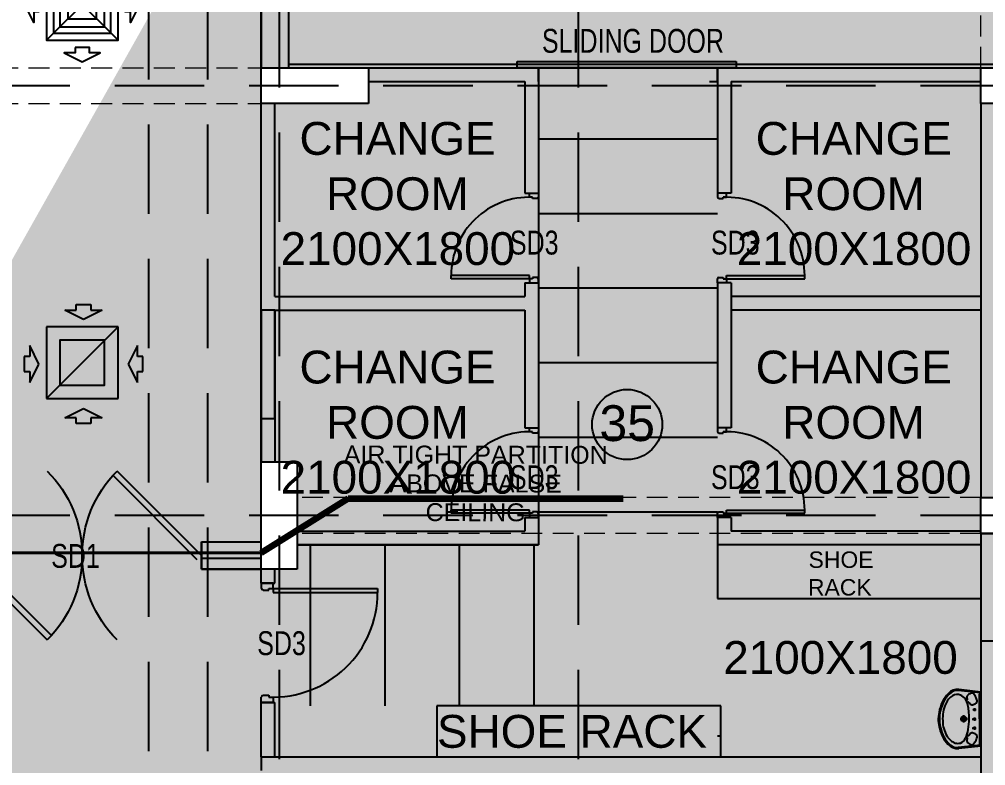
# Model space of a CAD drawing. Extents: x 11598203 to 11995143, y -3849975 to -3698974.
# Drawn here: x 11946653 to 11954749, y -3789496 to -3783245 of the extents above; entities that cross this region are included whole.
import ezdxf
from ezdxf.enums import TextEntityAlignment as Align

# ---------------------------------------------------------------- set-up
doc = ezdxf.new("R2010")
doc.units = 0
doc.header["$MEASUREMENT"] = 0
doc.linetypes.add('HIDDEN', pattern=[0.375, 0.25, -0.125])
doc.layers.get('0').update_dxf_attribs({"linetype": 'CONTINUOUS'})
for name, color, linetype in [('BEAM', 8, 'CONTINUOUS'), ('GRID LINES', 9, 'CONTINUOUS'), ('HATCH', 7, 'CONTINUOUS'), ('MEP_HVAC_AIR_TIGHT_PARTITION', 21, 'CONTINUOUS'), ('MEP_HVAC_RA_DIFFUSER', 6, 'CONTINUOUS'), ('MEP_HVAC_SA_DIFFUSER', 5, 'CONTINUOUS'), ('SECTION', 8, 'CONTINUOUS')]:
    doc.layers.add(name, color=color, linetype=linetype)
doc.layers.add('MEP_HVAC_TEXT', color=7, linetype='CONTINUOUS', lineweight=0)
doc.styles.add('ARIAL', font='arial.ttf', dxfattribs={"width": 0.75})
doc.styles.add('DT', font='romans.shx')
doc.styles.get("Standard").update_dxf_attribs({"font": 'arial.ttf'})
doc.dimstyles.get("Standard").update_dxf_attribs({"dimscale": 0.7, "dimtxt": 300, "dimasz": 150, "dimexe": 200, "dimexo": 200, "dimgap": 0.25, "dimtad": 3, "dimlfac": 0.001, "dimzin": 0, "dimdsep": 46, "dimtxsty": 'Standard', "dimblk": 'ARCHTICK', "dimcen": 0.09, "dimdle": 200, "dimclrd": 256, "dimclre": 256, "dimclrt": 6, "dimadec": 0, "dimazin": 0, "dimtfac": 1, "dimtofl": 0, "dimtmove": 0, "dimatfit": 3, "dimfxl": 1, "dimtolj": 1, "dimtzin": 0, "dimarcsym": 0})

# ---------------------------------------------------------------- blocks, each defined once
blk = doc.blocks.new('8TH FLOOR')
at = {"ltscale": 500}
for points in [[(-28020, 26305), (-28250, 26305), (-28250, 25520), (-28020, 25520)], [(-25927.5, 25520), (-27350, 25520), (-27350, 25405), (-26042.5, 25405), (-26042.5, 24470), (-25927.5, 24470)], [(-22220, 25520), (-24427.5, 25520), (-24427.5, 24470), (-24312.5, 24470), (-24312.5, 25405), (-22220, 25405)], [(-28135, 25220), (-28250, 25220), (-28250, 23490), (-28135, 23490), (-26042.5, 23490), (-26042.5, 22505), (-25927.5, 22505), (-25927.5, 23720), (-26042.5, 23720), (-26042.5, 23605), (-28135, 23605)], [(-22020, 25220), (-22220, 25220), (-22220, 21920), (-22020, 21920)], [(-24312.5, 23720), (-24427.5, 23720), (-24427.5, 22505), (-24312.5, 22505)], [(-22220, 23605), (-24312.5, 23605), (-24312.5, 23490), (-22220, 23490)], [(-28135, 23490), (-28250, 23490), (-28250, 22581.9), (-28135, 22581.9)], [(-28135, 22590), (-28250, 22590), (-28250, 22220), (-28135, 22220)], [(-25927.5, 21755), (-26042.5, 21755), (-26042.5, 21640), (-27950, 21640), (-27950, 21525), (-25927.5, 21525)], [(-24427.5, 21525), (-24312.5, 21525), (-24312.5, 21755), (-24427.5, 21755)], [(-22220, 21620), (-22220, 21640), (-24312.5, 21640), (-24312.5, 21525), (-22220, 21525)], [(-22020, 20720), (-22220, 20720), (-22220, 19455), (-22020, 19455)], [(-22220, 19750), (-28250, 19750), (-28250, 19635), (-22220, 19635)]]:
    blk.add_hatch(color=8, dxfattribs=at).paths.add_polyline_path(points)
at = {"layer": 'HATCH', "ltscale": 500}
h = blk.add_hatch(color=32, dxfattribs=at)
h.dxf.hatch_style = 1
h.paths.add_polyline_path([(-44310, 10130), (-44010, 10130), (-44010, 9230), (-44310, 9230)])
h.paths.add_polyline_path([(-6930, 6230), (-6630, 6230), (-6630, 5251.7), (-6930, 5251.7)])
h.paths.add_polyline_path([(-900, 6265), (0, 6265), (0, 5965), (-900, 5965)])
h.paths.add_polyline_path([(-31623.7, -10480), (-31023.7, -10480), (-31023.7, -10780), (-31623.7, -10780)])
h.paths.add_polyline_path([(-36805, -13010), (-36055, -13010), (-36055, -13310), (-36805, -13310)])
h.paths.add_polyline_path([(-26485, 200), (-26185, 200), (-26185, -700), (-26485, -700)])
h.paths.add_polyline_path([(-36355, -17735), (-36055, -17735), (-36055, -18485), (-36355, -18485)])
h.paths.add_polyline_path([(-4100, 200), (-3500, 200), (-3500, -100), (-4100, -100)])
h.paths.add_polyline_path([(-47740, 18320), (-46990, 18320), (-46990, 18020), (-47740, 18020)])
h.paths.add_polyline_path([(-47740, 14790), (-46840, 14790), (-46840, 14490), (-47740, 14490)])
h.paths.add_polyline_path([(-10758.3, 300), (-9930, 300), (-9930, 0), (-10758.3, 0)])
h.paths.add_polyline_path([(-36805, -7680), (-36055, -7680), (-36055, -7980), (-36805, -7980)])
h.paths.add_polyline_path([(-34515, 900), (-34215, 900), (-34215, 0), (-34515, 0)])
h.paths.add_polyline_path([(-40685, 750), (-40385, 750), (-40385, 0), (-40685, 0)])
h.paths.add_polyline_path([(-41010, -25), (-40710, -25), (-40710, -775), (-41010, -775)])
h.paths.add_polyline_path([(-47740, 29190), (-46990, 29190), (-46990, 28890), (-47740, 28890)])
h.paths.add_polyline_path([(-900, 29190), (0, 29190), (0, 28890), (-900, 28890)])
h.paths.add_polyline_path([(-47840, 10130), (-47540, 10130), (-47540, 9230), (-47840, 9230)])
h.paths.add_polyline_path([(-41010, 750), (-40710, 750), (-40710, 0), (-41010, 0)])
h.paths.add_polyline_path([(-1000, 42920), (-700, 42920), (-700, 43898.3), (-1000, 43898.3)])
h.paths.add_polyline_path([(-47740, 21920), (-46990, 21920), (-46990, 21620), (-47740, 21620)])
h.paths.add_polyline_path([(-19285, 200), (-18985, 200), (-18985, -700), (-19285, -700)])
h.paths.add_polyline_path([(-900, 49150), (0, 49150), (0, 48850), (-900, 48850)])
h.paths.add_polyline_path([(-900, 32790), (0, 32790), (0, 32490), (-900, 32490)])
h.paths.add_polyline_path([(-47740, 25520), (-46990, 25520), (-46990, 25220), (-47740, 25220)])
h.paths.add_polyline_path([(-15685, 6230), (-15385, 6230), (-15385, 5330), (-15685, 5330)])
h.paths.add_polyline_path([(-900, 25520), (0, 25520), (0, 25220), (-900, 25220)])
h.paths.add_polyline_path([(-39510, -13010), (-38760, -13010), (-38760, -13310), (-39510, -13310)])
h.paths.add_polyline_path([(-42695, 39920), (-42395, 39920), (-42395, 39320), (-42695, 39320)])
h.paths.add_polyline_path([(-47740, 39920), (-46840, 39920), (-46840, 39620), (-47740, 39620)])
h.paths.add_polyline_path([(-900, 39920), (-100, 39920), (-100, 39620), (-900, 39620)])
h.paths.add_polyline_path([(-4100, 11190), (-3401.1, 11190), (-3401.1, 10890), (-4100, 10890)])
h.paths.add_polyline_path([(-31623.7, -7730), (-31023.7, -7730), (-31023.7, -8030), (-31623.7, -8030)])
h.paths.add_polyline_path([(-44760, -18185), (-44010, -18185), (-44010, -18485), (-44760, -18485)])
h.paths.add_polyline_path([(-6930, 300), (-6101.7, 300), (-6101.7, 0), (-6930, 0)])
h.paths.add_polyline_path([(-900, 18320), (0, 18320), (0, 18020), (-900, 18020)])
h.paths.add_polyline_path([(-48040, -18185), (-47290, -18185), (-47290, -18485), (-48040, -18485)])
h.paths.add_polyline_path([(-42695, 43520), (-42395, 43520), (-42395, 42920), (-42695, 42920)])
h.paths.add_polyline_path([(-39510, -10530), (-38760, -10530), (-38760, -10830), (-39510, -10830)])
h.paths.add_polyline_path([(-42370, 43520), (-42070, 43520), (-42070, 42920), (-42370, 42920)])
h.paths.add_polyline_path([(-39510, -7680), (-38760, -7680), (-38760, -7980), (-39510, -7980)])
h.paths.add_polyline_path([(-46360, 43820), (-46060, 43820), (-46060, 42920), (-46360, 42920)])
h.paths.add_polyline_path([(-900, 300), (0, 300), (0, 0), (-900, 0)])
h.paths.add_polyline_path([(-28250, 51450), (-27950, 51450), (-27950, 50550), (-28250, 50550)])
h.paths.add_polyline_path([(-22220, 51450), (-21920, 51450), (-21920, 50550), (-22220, 50550)])
h.paths.add_polyline_path([(-44310, 750), (-44010, 750), (-44010, 0), (-44310, 0)])
h.paths.add_polyline_path([(-42370, 39920), (-42070, 39920), (-42070, 39320), (-42370, 39320)])
h.paths.add_polyline_path([(-31550, 51450), (-31250, 51450), (-31250, 50550), (-31550, 50550)])
h.paths.add_polyline_path([(-46360, 49700), (-46060, 49700), (-46060, 48950), (-46360, 48950)])
h.paths.add_polyline_path([(-42695, 36320), (-42395, 36320), (-42395, 35720), (-42695, 35720)])
h.paths.add_polyline_path([(-42370, 35720), (-42070, 35720), (-42070, 36320), (-42370, 36320)])
h.paths.add_polyline_path([(-44310, 15240), (-44010, 15240), (-44010, 14490), (-44310, 14490)])
h.paths.add_polyline_path([(-42695, 49700), (-42395, 49700), (-42395, 48950), (-42695, 48950)])
h.paths.add_polyline_path([(-44760, -25), (-44010, -25), (-44010, -325), (-44760, -325)])
h.paths.add_polyline_path([(-15685, 200), (-15385, 200), (-15385, -700), (-15685, -700)])
h.paths.add_polyline_path([(-39510, -5200), (-38760, -5200), (-38760, -5500), (-39510, -5500)])
h.paths.add_polyline_path([(-44310, 6230), (-44010, 6230), (-44010, 5480), (-44310, 5480)])
h.paths.add_polyline_path([(-36355, -25), (-36055, -25), (-36055, -775), (-36355, -775)])
h.paths.add_polyline_path([(-22885, 200), (-22585, 200), (-22585, -700), (-22885, -700)])
h.paths.add_polyline_path([(-900, 36320), (0, 36320), (0, 36020), (-900, 36020)])
h.paths.add_polyline_path([(-47740, 32790), (-46990, 32790), (-46990, 32490), (-47740, 32490)])
h.paths.add_polyline_path([(-6930, -25), (-6330, -25), (-6330, -325), (-6930, -325)])
h.paths.add_polyline_path([(-41010, -17735), (-40710, -17735), (-40710, -18485), (-41010, -18485)])
h.paths.add_polyline_path([(-36805, -5200), (-36055, -5200), (-36055, -5500), (-36805, -5500)])
h.paths.add_polyline_path([(-48015, -25), (-47265, -25), (-47265, -325), (-48015, -325)])
h.paths.add_polyline_path([(-10530, -25), (-9930, -25), (-9930, -325), (-10530, -325)])
h.paths.add_polyline_path([(-46840, 36320), (-47740, 36320), (-47740, 36020), (-46840, 36020)])
h.paths.add_polyline_path([(-34515, 6230), (-34215, 6230), (-34215, 5330), (-34515, 5330)])
h.paths.add_polyline_path([(-30085, 200), (-29785, 200), (-29785, -700), (-30085, -700)])
h.paths.add_polyline_path([(-36805, -10530), (-36055, -10530), (-36055, -10830), (-36805, -10830)])
h.paths.add_polyline_path([(-10230, 6230), (-9930, 6230), (-9930, 5330), (-10230, 5330)])
h.paths.add_polyline_path([(-900, 14790), (0, 14790), (0, 14490), (-900, 14490)])
h.paths.add_polyline_path([(-900, 9530), (78.3, 9530), (78.3, 9230), (-900, 9230)])
h.paths.add_polyline_path([(-39940, 49850), (-39640, 49850), (-39640, 48950), (-39940, 48950)])
edge = h.paths.add_edge_path()
edge.add_line((-19435, 49850), (-19435, 48950))
edge.add_line((-6930, 9230), (-5951.7, 9230))
edge.add_line((-41010, 15240), (-41010, 14490))
edge.add_line((-19135, 42920), (-19135, 43820))
edge.add_line((-40710, 5480), (-40710, 6230))
edge.add_line((-40685, 6230), (-40685, 5480))
h.paths.add_polyline_path([(-22220, 9530), (-21320, 9530), (-21320, 9230), (-22220, 9230)])
h.paths.add_polyline_path([(-37580, 10130), (-37280, 10130), (-37280, 9230), (-37580, 9230)])
h.paths.add_polyline_path([(-40685, 9980), (-40385, 9980), (-40385, 9230), (-40685, 9230)])
h.paths.add_polyline_path([(-40685, 6230), (-40385, 6230), (-40385, 5480), (-40685, 5480)])
h.paths.add_polyline_path([(-32228.3, 9530), (-31250, 9530), (-31250, 9230), (-32228.3, 9230)])
h.paths.add_polyline_path([(-30424.1, 6230), (-29445.9, 6230), (-29445.9, 5930), (-30424.1, 5930)])
h.paths.add_polyline_path([(-16860, 9530), (-15960, 9530), (-15960, 9230), (-16860, 9230)])
h.paths.add_polyline_path([(-28250, 9530), (-27271.7, 9530), (-27271.7, 9230), (-28250, 9230)])
h.paths.add_polyline_path([(-10830, 9530), (-9930, 9530), (-9930, 9230), (-10830, 9230)])
h.paths.add_polyline_path([(-41010, 9980), (-40710, 9980), (-40710, 9230), (-41010, 9230)])
h.paths.add_polyline_path([(-41010, 6230), (-40710, 6230), (-40710, 5480), (-41010, 5480)])
h.paths.add_polyline_path([(-16860, 36320), (-15960, 36320), (-15960, 36020), (-16860, 36020)], flags=16)
h.paths.add_polyline_path([(-22220, 43520), (-21920, 43520), (-21920, 42920), (-22220, 42920)], flags=16)
h.paths.add_polyline_path([(-22220, 29190), (-21320, 29190), (-21320, 28890), (-22220, 28890)], flags=16)
h.paths.add_polyline_path([(-25450, 45380), (-24850, 45380), (-24850, 45080), (-25450, 45080)], flags=16)
h.paths.add_polyline_path([(-25450, 43220), (-24850, 43220), (-24850, 42920), (-25450, 42920)], flags=16)
h.paths.add_polyline_path([(-16860, 14790), (-15960, 14790), (-15960, 14490), (-16860, 14490)], flags=16)
h.paths.add_polyline_path([(-41010, 15240), (-40710, 15240), (-40710, 14490), (-41010, 14490)], flags=16)
h.paths.add_polyline_path([(-31250, 25220), (-32150, 25220), (-32150, 25520), (-31250, 25520)], flags=16)
h.paths.add_polyline_path([(-38180, 18320), (-37280, 18320), (-37280, 18020), (-38180, 18020)], flags=16)
h.paths.add_polyline_path([(-31550, 15090), (-31250, 15090), (-31250, 14190), (-31550, 14190)], flags=16)
h.paths.add_polyline_path([(-38180, 14790), (-37280, 14790), (-37280, 14490), (-38180, 14490)], flags=16)
h.paths.add_polyline_path([(-22220, 18320), (-21320, 18320), (-21320, 18020), (-22220, 18020)], flags=16)
h.paths.add_polyline_path([(-40685, 15240), (-40385, 15240), (-40385, 14490), (-40685, 14490)], flags=16)
h.paths.add_polyline_path([(-38180, 21920), (-37280, 21920), (-37280, 21620), (-38180, 21620)], flags=16)
h.paths.add_polyline_path([(-16860, 32790), (-15960, 32790), (-15960, 32490), (-16860, 32490)], flags=16)
h.paths.add_polyline_path([(-16860, 21920), (-15960, 21920), (-15960, 21620), (-16860, 21620)], flags=16)
h.paths.add_polyline_path([(-16860, 25520), (-15960, 25520), (-15960, 25220), (-16860, 25220)], flags=16)
h.paths.add_polyline_path([(-13360, 11190), (-12760, 11190), (-12760, 10890), (-13360, 10890)], flags=16)
h.paths.add_polyline_path([(-6930, 29190), (-6030, 29190), (-6030, 28890), (-6930, 28890)], flags=16)
h.paths.add_polyline_path([(-10830, 29190), (-9930, 29190), (-9930, 28890), (-10830, 28890)], flags=16)
h.paths.add_polyline_path([(-28250, 22220), (-27950, 22220), (-27950, 21320), (-28250, 21320)], flags=16)
h.paths.add_polyline_path([(-22220, 21920), (-21320, 21920), (-21320, 21620), (-22220, 21620)], flags=16)
h.paths.add_polyline_path([(-6930, 9530), (-5951.7, 9530), (-5951.7, 9230), (-6930, 9230)], flags=16)
h.paths.add_polyline_path([(-31550, 22220), (-31250, 22220), (-31250, 21320), (-31550, 21320)], flags=16)
h.paths.add_polyline_path([(-10230, 22220), (-9930, 22220), (-9930, 21320), (-10230, 21320)], flags=16)
h.paths.add_polyline_path([(-28250, 29190), (-27350, 29190), (-27350, 28890), (-28250, 28890)], flags=16)
h.paths.add_polyline_path([(-15132.5, 43220), (-14232.5, 43220), (-14232.5, 42920), (-15132.5, 42920)], flags=16)
h.paths.add_polyline_path([(-10830, 43220), (-9930, 43220), (-9930, 42920), (-10830, 42920)], flags=16)
h.paths.add_polyline_path([(-6930, 43220), (-6030, 43220), (-6030, 42920), (-6930, 42920)], flags=16)
h.paths.add_polyline_path([(-22220, 25520), (-21320, 25520), (-21320, 25220), (-22220, 25220)], flags=16)
h.paths.add_polyline_path([(-28250, 25520), (-27350, 25520), (-27350, 25220), (-28250, 25220)], flags=16)
h.paths.add_polyline_path([(-34680, 11190), (-34080, 11190), (-34080, 10890), (-34680, 10890)], flags=16)
h.paths.add_polyline_path([(-22220, 36320), (-21320, 36320), (-21320, 36020), (-22220, 36020)], flags=16)
h.paths.add_polyline_path([(-38180, 25520), (-37280, 25520), (-37280, 25220), (-38180, 25220)], flags=16)
h.paths.add_polyline_path([(-6930, 25520), (-6030, 25520), (-6030, 25220), (-6930, 25220)], flags=16)
h.paths.add_polyline_path([(-10830, 25520), (-9930, 25520), (-9930, 25220), (-10830, 25220)], flags=16)
h.paths.add_polyline_path([(-6930, 22220), (-6630, 22220), (-6630, 21320), (-6930, 21320)], flags=16)
h.paths.add_polyline_path([(-28250, 18620), (-27950, 18620), (-27950, 17720), (-28250, 17720)], flags=16)
h.paths.add_polyline_path([(-6930, 15090), (-6630, 15090), (-6630, 14190), (-6930, 14190)], flags=16)
h.paths.add_polyline_path([(-22220, 32790), (-21320, 32790), (-21320, 32490), (-22220, 32490)], flags=16)
h.paths.add_polyline_path([(-10230, 33090), (-9930, 33090), (-9930, 32190), (-10230, 32190)], flags=16)
h.paths.add_polyline_path([(-6930, 33090), (-6630, 33090), (-6630, 32190), (-6930, 32190)], flags=16)
h.paths.add_polyline_path([(-32150, 29190), (-31250, 29190), (-31250, 28890), (-32150, 28890)], flags=16)
h.paths.add_polyline_path([(-16860, 29190), (-15960, 29190), (-15960, 28888.5), (-16860, 28888.5)], flags=16)
h.paths.add_polyline_path([(-38180, 29190), (-37280, 29190), (-37280, 28890), (-38180, 28890)], flags=16)
h.paths.add_polyline_path([(-23224.1, 6230), (-22245.9, 6230), (-22245.9, 5930), (-23224.1, 5930)], flags=16)
h.paths.add_polyline_path([(-31550, 18620), (-31250, 18620), (-31250, 17720), (-31550, 17720)], flags=16)
h.paths.add_polyline_path([(-35695, 48950), (-35395, 48950), (-35395, 49750), (-35695, 49750)], flags=16)
h.paths.add_polyline_path([(-6930, 36620), (-6630, 36620), (-6630, 35720), (-6930, 35720)], flags=16)
h.paths.add_polyline_path([(-31550, 45980), (-31250, 45980), (-31250, 45080), (-31550, 45080)], flags=16)
h.paths.add_polyline_path([(-16860, 39920), (-15960, 39920), (-15960, 39620), (-16860, 39620)], flags=16)
h.paths.add_polyline_path([(-22220, 45980), (-21920, 45980), (-21920, 45080), (-22220, 45080)], flags=16)
h.paths.add_polyline_path([(-35695, 43820), (-35395, 43820), (-35395, 42920), (-35695, 42920)], flags=16)
h.paths.add_polyline_path([(-19435, 43820), (-19135, 43820), (-19135, 42920), (-19435, 42920)], flags=16)
h.paths.add_polyline_path([(-38180, 39920), (-37280, 39920), (-37280, 39620), (-38180, 39620)], flags=16)
h.paths.add_polyline_path([(-28250, 39920), (-27271.7, 39920), (-27271.7, 39620), (-28250, 39620)], flags=16)
h.paths.add_polyline_path([(-39940, 43820), (-39640, 43820), (-39640, 42920), (-39940, 42920)], flags=16)
h.paths.add_polyline_path([(-10230, 49850), (-9930, 49850), (-9930, 48950), (-10230, 48950)], flags=16)
h.paths.add_polyline_path([(-31550, 43820), (-31250, 43820), (-31250, 42920), (-31550, 42920)], flags=16)
h.paths.add_polyline_path([(-14832.5, 49850), (-14532.5, 49850), (-14532.5, 48950), (-14832.5, 48950)], flags=16)
h.paths.add_polyline_path([(-6930, 39920), (-6030, 39920), (-6030, 39620), (-6930, 39620)], flags=16)
h.paths.add_polyline_path([(-31550, 33090), (-31250, 33090), (-31250, 32190), (-31550, 32190)], flags=16)
h.paths.add_polyline_path([(-38180, 36320), (-37280, 36320), (-37280, 36020), (-38180, 36020)], flags=16)
h.paths.add_polyline_path([(-19435, 49850), (-19135, 49850), (-19135, 48950), (-19435, 48950)], flags=16)
h.paths.add_polyline_path([(-10830, 39920), (-9930, 39920), (-9930, 39620), (-10830, 39620)], flags=16)
h.paths.add_polyline_path([(-6930, 49850), (-6630, 49850), (-6630, 48950), (-6930, 48950)], flags=16)
h.paths.add_polyline_path([(-19624.1, 6230), (-18645.9, 6230), (-18645.9, 5930), (-19624.1, 5930)], flags=16)
h.paths.add_polyline_path([(-22220, 39920), (-21320, 39920), (-21320, 39620), (-22220, 39620)], flags=16)
h.paths.add_polyline_path([(-22220, 14790), (-21320, 14790), (-21320, 14490), (-22220, 14490)], flags=16)
h.paths.add_polyline_path([(-28250, 36620), (-27950, 36620), (-27950, 35720), (-28250, 35720)], flags=16)
h.paths.add_polyline_path([(-16860, 18320), (-15960, 18320), (-15960, 18020), (-16860, 18020)], flags=16)
h.paths.add_polyline_path([(-31550, 35720), (-31250, 35720), (-31250, 36617.6), (-31550, 36617.6)], flags=16)
h.paths.add_polyline_path([(-10230, 18620), (-9930, 18620), (-9930, 17720), (-10230, 17720)], flags=16)
h.paths.add_polyline_path([(-28250, 15090), (-27950, 15090), (-27950, 14190), (-28250, 14190)], flags=16)
h.paths.add_polyline_path([(-6930, 18620), (-6630, 18620), (-6630, 17720), (-6930, 17720)], flags=16)
h.paths.add_polyline_path([(-32228.3, 39920), (-31250, 39920), (-31250, 39620), (-32228.3, 39620)], flags=16)
h.paths.add_polyline_path([(-10230, 15090), (-9930, 15090), (-9930, 14190), (-10230, 14190)], flags=16)
h.paths.add_polyline_path([(-28250, 33090), (-27950, 33090), (-27950, 32190), (-28250, 32190)], flags=16)
h.paths.add_polyline_path([(-38180, 32790), (-37280, 32790), (-37280, 32490), (-38180, 32490)], flags=16)
h.paths.add_polyline_path([(-10230, 36620), (-9930, 36620), (-9930, 35720), (-10230, 35720)], flags=16)
at = {"color": 8, "lineweight": 25}
for p, q in [((-28250, 26305), (-28250, 25520)), ((-28020, 26305), (-28020, 25520)), ((-10160, 25548), (-28020, 25548)), ((-27350, 25520), (-25927.5, 25520)), ((-26106.4, 25520), (-26106.4, 25573)), ((-26106.4, 25573), (-24271.7, 25573)), ((-24271.7, 25520), (-26106.4, 25520)), ((-25927.5, 25520), (-25927.5, 24470)), ((-25927.5, 25405), (-25927.5, 25520)), ((-24427.5, 25520), (-22220, 25520)), ((-24427.5, 25520), (-24427.5, 24470)), ((-24427.5, 25405), (-24427.5, 25520)), ((-24271.7, 25573), (-24271.7, 25520)), ((-27350, 25405), (-26042.5, 25405)), ((-26042.5, 25405), (-26042.5, 24470)), ((-24494.5, 25405), (-24427.5, 25405)), ((-24312.5, 25405), (-22220, 25405)), ((-24312.5, 25405), (-24312.5, 24470)), ((-28250, 23490), (-28250, 25220)), ((-28135, 23605), (-28135, 25220)), ((-22220, 25220), (-22220, 21920)), ((-24427.5, 24923), (-25927.5, 24923)), ((-26042.5, 24470), (-25927.5, 24470)), ((-26002.5, 24436.2), (-26002.5, 24470)), ((-26002.5, 24470), (-25927.5, 24470)), ((-25927.5, 24470), (-25927.5, 24436.2)), ((-24312.5, 24470), (-24427.5, 24470)), ((-24352.5, 24470), (-24427.5, 24470)), ((-24427.5, 24470), (-24427.5, 24436.2)), ((-24352.5, 24436.2), (-24352.5, 24470)), ((-25976.2, 24436.2), (-26002.5, 24436.2)), ((-25976.2, 24425), (-25976.2, 24436.2)), ((-25938.7, 24425), (-25976.2, 24425)), ((-25938.7, 24425), (-25938.7, 24426.9)), ((-25927.5, 24436.2), (-25929.4, 24436.2)), ((-24427.5, 24436.2), (-24425.6, 24436.2)), ((-24416.2, 24425), (-24416.2, 24426.9)), ((-24416.2, 24425), (-24378.7, 24425)), ((-24378.7, 24425), (-24378.7, 24436.2)), ((-24378.7, 24436.2), (-24352.5, 24436.2)), ((-24427.5, 24298), (-25927.5, 24298)), ((-26658.7, 23753.7), (-26658.7, 23780)), ((-26002.5, 23780), (-26658.7, 23780)), ((-26002.5, 23753.7), (-26658.7, 23753.7)), ((-26002.5, 23753.7), (-26002.5, 23780)), ((-25976.2, 23753.7), (-26002.5, 23753.7)), ((-26002.5, 23753.7), (-26002.5, 23720)), ((-25976.2, 23765), (-25976.2, 23753.7)), ((-25938.7, 23765), (-25976.2, 23765)), ((-25938.7, 23765), (-25938.7, 23763.1)), ((-25927.5, 23753.7), (-25929.4, 23753.7)), ((-25927.5, 23720), (-25927.5, 23753.7)), ((-24427.5, 23753.7), (-24425.6, 23753.7)), ((-24427.5, 23720), (-24427.5, 23753.7)), ((-24416.2, 23765), (-24416.2, 23763.1)), ((-24416.2, 23765), (-24378.7, 23765)), ((-24378.7, 23765), (-24378.7, 23753.7)), ((-24378.7, 23753.7), (-24352.5, 23753.7)), ((-24352.5, 23753.7), (-24352.5, 23780)), ((-24352.5, 23780), (-23696.2, 23780)), ((-24352.5, 23753.7), (-23696.2, 23753.7)), ((-24352.5, 23753.7), (-24352.5, 23720)), ((-23696.2, 23753.7), (-23696.2, 23780)), ((-26042.5, 23720), (-25927.5, 23720)), ((-26042.5, 23720), (-26042.5, 23605)), ((-26002.5, 23720), (-25927.5, 23720)), ((-25927.5, 23720), (-25927.5, 22505)), ((-24427.5, 23673), (-25927.5, 23673)), ((-24427.5, 23720), (-24427.5, 22505)), ((-24312.5, 23720), (-24427.5, 23720)), ((-24352.5, 23720), (-24427.5, 23720)), ((-24312.5, 23720), (-24312.5, 22505)), ((-28135, 23605), (-26042.5, 23605)), ((-22220, 23605), (-24312.5, 23605)), ((-28135, 23490), (-28250, 23490)), ((-28250, 23490), (-28250, 22581.9)), ((-28135, 23490), (-26042.5, 23490)), ((-28135, 23490), (-28135, 22220)), ((-28135, 22581.9), (-28135, 23490)), ((-26042.5, 23490), (-26042.5, 22505)), ((-22220, 23490), (-24312.5, 23490)), ((-28250, 23048), (-28250, 22220)), ((-24427.5, 23048), (-25927.5, 23048)), ((-28250, 22581.9), (-28135, 22581.9)), ((-26042.5, 22505), (-25927.5, 22505)), ((-26002.5, 22471.2), (-26002.5, 22505)), ((-26002.5, 22505), (-25927.5, 22505)), ((-25976.2, 22471.2), (-26002.5, 22471.2)), ((-25976.2, 22460), (-25976.2, 22471.2)), ((-25938.7, 22460), (-25976.2, 22460)), ((-25938.7, 22460), (-25938.7, 22461.9)), ((-25927.5, 22471.2), (-25929.4, 22471.2)), ((-25927.5, 22505), (-25927.5, 22471.2)), ((-24312.5, 22505), (-24427.5, 22505)), ((-24352.5, 22505), (-24427.5, 22505)), ((-24427.5, 22505), (-24427.5, 22471.2)), ((-24427.5, 22471.2), (-24425.6, 22471.2)), ((-24416.2, 22460), (-24416.2, 22461.9)), ((-24416.2, 22460), (-24378.7, 22460)), ((-24378.7, 22460), (-24378.7, 22471.2)), ((-24378.7, 22471.2), (-24352.5, 22471.2)), ((-24352.5, 22471.2), (-24352.5, 22505)), ((-24427.5, 22423), (-25927.5, 22423)), ((-28785.4, 21399.6), (-29491.6, 22105.9)), ((-28750, 21435), (-29457.1, 22142.1)), ((-26658.7, 21788.7), (-26658.7, 21815)), ((-26002.5, 21815), (-26658.7, 21815)), ((-26002.5, 21788.7), (-26658.7, 21788.7)), ((-26002.5, 21788.7), (-26002.5, 21815)), ((-25976.2, 21788.7), (-26002.5, 21788.7)), ((-26002.5, 21788.7), (-26002.5, 21755)), ((-25976.2, 21800), (-25976.2, 21788.7)), ((-25938.7, 21800), (-25976.2, 21800)), ((-25938.7, 21800), (-25938.7, 21798.1)), ((-25927.5, 21788.7), (-25929.4, 21788.7)), ((-24427.5, 21798), (-25927.5, 21798)), ((-25927.5, 21755), (-25927.5, 21788.7)), ((-24427.5, 21788.7), (-24425.6, 21788.7)), ((-24427.5, 21755), (-24427.5, 21788.7)), ((-24416.2, 21800), (-24416.2, 21798.1)), ((-24416.2, 21800), (-24378.7, 21800)), ((-24378.7, 21800), (-24378.7, 21788.7)), ((-24378.7, 21788.7), (-24352.5, 21788.7)), ((-24352.5, 21788.7), (-24352.5, 21815)), ((-24352.5, 21815), (-23696.2, 21815)), ((-24352.5, 21788.7), (-23696.2, 21788.7)), ((-24352.5, 21788.7), (-24352.5, 21755)), ((-23696.2, 21788.7), (-23696.2, 21815)), ((-26042.5, 21755), (-26042.5, 21640)), ((-26042.5, 21755), (-25927.5, 21755)), ((-26002.5, 21755), (-25927.5, 21755)), ((-25927.5, 21755), (-25927.5, 21525)), ((-24427.5, 21755), (-24427.5, 21525)), ((-24312.5, 21755), (-24427.5, 21755)), ((-24352.5, 21755), (-24427.5, 21755)), ((-24312.5, 21755), (-24312.5, 21640)), ((-27950, 21640), (-26042.5, 21640)), ((-22220, 21640), (-24312.5, 21640)), ((-22220, 21620), (-22020, 21620)), ((-22220, 21620), (-22220, 20720)), ((-28750, 21550), (-28250, 21550)), ((-28750, 21550), (-28750, 21320)), ((-30714.6, 21470.4), (-30008.4, 20764.1)), ((-28750, 21458), (-28250, 21458)), ((-27950, 21525), (-25927.5, 21525)), ((-27837.8, 20177.2), (-27837.8, 21525)), ((-27212.8, 20177.2), (-27212.8, 21525)), ((-26587.8, 20177.2), (-26587.8, 21525)), ((-25962.8, 20177.2), (-25962.8, 21525)), ((-22220, 21525), (-24427.5, 21525)), ((-30750, 21435), (-30042.9, 20727.9)), ((-28750, 21412), (-28250, 21412)), ((-28750, 21320), (-28250, 21320)), ((-28250, 21205), (-28250, 21320)), ((-28135, 21205), (-28135, 21320)), ((-28250, 21205), (-28135, 21205)), ((-28150, 21205), (-28250, 21205)), ((-28250, 21205), (-28250, 21160)), ((-28250, 21160), (-28247.5, 21160)), ((-28235, 21145), (-28235, 21147.5)), ((-28235, 21145), (-28185, 21145)), ((-28185, 21145), (-28185, 21160)), ((-28185, 21160), (-28150, 21160)), ((-28150, 21160), (-28150, 21205)), ((-28150, 21160), (-28150, 21125)), ((-28150, 21160), (-27275, 21160)), ((-27275, 21160), (-27275, 21125)), ((-28150, 21125), (-27275, 21125)), ((-22220, 20720), (-22220, 19455)), ((-22220, 20720), (-22020, 20720)), ((-28250, 20250), (-28247.5, 20250)), ((-28250, 20205), (-28250, 20250)), ((-28235, 20265), (-28235, 20262.5)), ((-28235, 20265), (-28185, 20265)), ((-28185, 20265), (-28185, 20250)), ((-28185, 20250), (-28150, 20250)), ((-28150, 20250), (-28150, 20205)), ((-22220, 20284.2), (-22411.4, 20305.7)), ((-22220, 20292.2), (-22404.7, 20312.9)), ((-22229.6, 19854.9), (-22230.7, 20272.8)), ((-22220, 19839.8), (-22220, 20292.2)), ((-28250, 20205), (-28135, 20205)), ((-28250, 19750), (-28250, 20205)), ((-28150, 20205), (-28250, 20205)), ((-28135, 19750), (-28135, 20205)), ((-22363.3, 20036.6), (-22363.3, 20097)), ((-22286.7, 20144.6), (-22259.4, 20144.6)), ((-22274.4, 20156.7), (-22274.4, 20130.5)), ((-22393.4, 20066.9), (-22332, 20066.9)), ((-22291.9, 20065.4), (-22259.4, 20065.4)), ((-22274.4, 20077.5), (-22274.4, 20051.3)), ((-22274.4, 20002.7), (-22274.4, 19976.5)), ((-24400.4, 19923), (-24427.5, 19923)), ((-22291.9, 19990.6), (-22259.4, 19990.6)), ((-22220, 19847.7), (-22411.4, 19826.3)), ((-22220, 19839.8), (-22404.7, 19819.1)), ((-28250, 19750), (-28250, 19635)), ((-28250, 19750), (-22220, 19750))]:
    blk.add_line(p, q, dxfattribs=at)
at = {"color": 8, "lineweight": 25, "ltscale": 500}
for p, q in [((-28250, 21550), (-28250, 26305)), ((-28020, 26305), (-28020, 25520)), ((-28250, 25220), (-28250, 25520)), ((-28250, 25520), (-27350, 25520)), ((-28020, 25520), (-25927.5, 25520)), ((-27350, 25520), (-27350, 25220)), ((-25927.5, 25520), (-24427.5, 25520)), ((-25927.5, 25520), (-25927.5, 21525)), ((-22220, 25220), (-22220, 25520)), ((-22220, 25520), (-21320, 25520)), ((-27350, 25220), (-28250, 25220)), ((-21320, 25220), (-22220, 25220)), ((-28250, 21320), (-28250, 22220)), ((-28250, 22220), (-27950, 22220)), ((-27950, 22220), (-27950, 21320)), ((-22220, 21620), (-22220, 21920)), ((-22220, 21920), (-21320, 21920)), ((-21320, 21620), (-22220, 21620)), ((-28750, 21320), (-28750, 21550)), ((-28750, 21550), (-28500, 21550)), ((-28500, 21550), (-28250, 21550)), ((-25927.5, 21525), (-27950, 21525)), ((-27950, 21525), (-27950, 21320)), ((-24427.5, 21525), (-24427.5, 21075)), ((-27950, 21320), (-28750, 21320)), ((-27950, 21320), (-28250, 21320)), ((-24427.5, 21075), (-22220, 21075)), ((-24400.4, 20177.2), (-26777.3, 20177.2)), ((-26777.3, 20177.2), (-26777.3, 19750)), ((-24400.4, 19750), (-24400.4, 20177.2)), ((-26777.3, 19750), (-24400.4, 19750))]:
    blk.add_line(p, q, dxfattribs=at)
at = {"color": 8, "lineweight": -3, "ltscale": 500}
blk.add_circle((-25183.5, 22532.1), 293.8, dxfattribs=at)
at = {"color": 8}
for centre, radius, start, end in [((-26002.5, 23780), 656.2, 87.70756, 180), ((-25938.7, 24436.2), 9.38, 270, 0), ((-24416.2, 24436.2), 9.38, 180, 270), ((-24352.5, 23780), 656.2, 0, 92.29244), ((-25938.7, 23753.7), 9.38, 0, 90), ((-24416.2, 23753.7), 9.38, 90, 180), ((-26002.5, 21815), 656.2, 87.70756, 180), ((-25938.7, 22471.2), 9.38, 270, 0), ((-24416.2, 22471.2), 9.38, 180, 270), ((-24352.5, 21815), 656.2, 0, 92.29244), ((-25938.7, 21788.7), 9.38, 0, 90), ((-24416.2, 21788.7), 9.38, 90, 180), ((-28235, 21160), 12.5, 180, 270), ((-28150, 21125), 875, 267.70756, 0), ((-28235, 20250), 12.5, 90, 180)]:
    blk.add_arc(centre, radius, start, end, dxfattribs=at)
at = {"color": 8, "extrusion": (0, 0, -1)}
for centre, start_param, end_param in [((-30750, 21435), 0.014346, 1.585143), ((-28750, 21435), 3.155939, 4.726735)]:
    blk.add_ellipse(centre, major_axis=(696.9, 717.2), ratio=1, start_param=start_param, end_param=end_param, dxfattribs=at)
at = {"color": 8}
for centre, major_axis, start_param, end_param in [((-22279.7, 20077.3), (-1.4, 293.9), 0.804856, 1.40941), ((-22287.5, 20083.9), (11, 275.1), 0.846734, 1.221107), ((-22384.1, 20142.8), (2.9, 139.6), 0.576882, 1.213105), ((-22417.9, 20214.3), (0.8, 99.5), -0.125159, 0.856112), ((-22416, 20211.4), (-0.5, 94.4), -0.054017, 0.833757), ((-22419.8, 20201.6), (0.1, 70.9), -0.40399, 0.566938), ((-22438.2, 20167.2), (-1, 109.8), -1.440137, -0.445266), ((-22320.5, 20248.4), (0, 17.9), 0.882648, 2.262708), ((-22287.7, 20227.1), (3.4, 56.8), 0.379746, 1.01998), ((-22296, 20262.8), (-0.6, 20.7), -1.132171, 0.450845), ((-22375, 20192.1), (2.7, 126.1), -1.207179, -0.861336), ((-22197.7, 20267.2), (-1.1, 33.5), 0.694157, 1.369781), ((-22265.2, 20066.4), (0.6, 302.7), 1.157347, 1.954171), ((-22243.3, 20070.6), (3.6, 297.5), 1.153879, 1.650158), ((-22340.7, 20228.9), (-5.47, 5.47), 2.097053, 3.541808), ((-22340.5, 20231), (-6.08, 6.08), 3.296798, 4.694232), ((-22326.5, 20199.7), (0.96, 7.33), -0.597665, 1.503396), ((-22617.3, 20111.7), (-2.8, 296.4), -1.506456, -1.338998), ((-22334.3, 20181.6), (2.2, 26.7), -1.201141, -0.409766), ((-22292.7, 20216.8), (-0.3, 31.9), 2.60946, 3.411534), ((-22294.8, 20234.2), (1.8, 49.2), 3.400756, 4.136141), ((-22286.2, 20218.3), (0, 34), 4.338853, 5.20169), ((-22302.7, 20062.2), (-0.1, 274.2), 1.345964, 1.864545), ((-22363.3, 20066.9), (-2, 21.5), 1.478237, 7.761422), ((-22363.3, 20066.9), (-0.1, 15.5), 1.557902, 7.841087), ((-23050.4, 20062.8), (1.9, 732.1), -1.563964, -1.471373), ((-22274.4, 20144.6), (0.66, 6.4), 1.676337, 7.959522), ((-22292.7, 20052.9), (-4.3, 247.5), 1.562587, 2.09557), ((-22363.3, 20066.9), (-2.5, 10.6), 1.34154, 7.624725), ((-23118.2, 20100.6), (-32.8, 800.1), 4.518223, 4.628131), ((-22274.4, 20065.4), (-2.72, 5.82), 1.146023, 7.429208), ((-22286.3, 20050.5), (1.1, 287), 1.813318, 2.32714), ((-22354.7, 20012.2), (-9.9, 200), 1.817791, 2.231365), ((-22393.3, 19984), (-0.6, 126), 2.051585, 2.800281), ((-22493.3, 19990.1), (2.6, 166.8), 4.196959, 4.657407), ((-22326.8, 19935.6), (-0.05, 8.55), 1.445384, 3.786765), ((-22334.3, 19952.4), (-3.5, 26.6), 3.50299, 4.294365), ((-22292.7, 19917.3), (-0.3, 31.9), -0.288141, 0.513933), ((-22294.8, 19899.9), (1.4, 49.2), -0.930894, -0.195509), ((-22274.4, 19990.6), (0.66, 6.4), 1.676337, 7.959522), ((-22286.2, 19915.8), (0.1, 34), 4.22603, 5.088867), ((-22401.9, 19946.6), (1, 123.1), 2.13457, 2.647227), ((-22417.4, 19925.8), (2.6, 106), 2.334166, 2.966186), ((-22418.4, 19904.1), (-0.3, 78.1), 2.557679, 3.226996), ((-22411.3, 19956.8), (0.7, 94.7), 2.897376, 3.369822), ((-22422.8, 19937.7), (-0.6, 80.1), 3.547154, 4.292207), ((-22341.5, 19904.5), (6.17, 6.17), 5.925575, 7.59792), ((-22320.5, 19885.7), (0.2, 17.9), 0.892603, 2.272663), ((-22340.5, 19903), (6.08, 6.08), 4.730546, 6.12798), ((-22287.7, 19907), (-0.4, 56.9), 2.173486, 2.81372), ((-22296, 19871.3), (-0.7, 20.7), 2.625882, 4.208898), ((-22375, 19942), (9.9, 125.7), 4.103572, 4.449415), ((-22205.4, 19859.7), (0.1, 24.7), 1.769519, 2.513612), ((-22414.8, 19901.7), (0.3, 83.2), 2.85234, 3.266974)]:
    blk.add_ellipse(centre, major_axis=major_axis, ratio=1, start_param=start_param, end_param=end_param, dxfattribs=at)
at = {"layer": 'BEAM', "color": 8, "linetype": 'HIDDEN', "lineweight": 18, "ltscale": 700}
for p, q in [((-28250, 28890), (-28250, 25520)), ((-28020, 25520), (-28020, 28890)), ((-22220, 25520), (-22220, 28890)), ((-31250, 25520), (-28250, 25520)), ((-31250, 25220), (-28250, 25220)), ((-22220, 21920), (-22220, 25220)), ((-22220, 21920), (-27950, 21920)), ((-22220, 21620), (-27950, 21620))]:
    blk.add_line(p, q, dxfattribs=at)
at = {"layer": 'GRID LINES', "color": 138, "linetype": 'HIDDEN', "ltscale": 3000}
for p, q in [((-28100, 55353.9), (-28100, -16425.1)), ((-25595, 55353.9), (-25595, -16425.1)), ((5022.8, 25370), (-57948.5, 25370)), ((5022.8, 21770), (-57948.5, 21770))]:
    blk.add_line(p, q, dxfattribs=at)
at = {"layer": 'GRID LINES', "color": 8, "linetype": 'HIDDEN', "ltscale": 3000}
for p, q in [((-29195, 54295.9), (-29195, -15287.1)), ((-28700, 54295.9), (-28700, -15287.1))]:
    blk.add_line(p, q, dxfattribs=at)
at = {"color": 8, "lineweight": 20, "style": 'ARIAL', "width": 0.75}
for s, p in [('SLIDING DOOR', (-25897.9, 25645.7)), ('SD3', (-26166.2, 23956)), ('SD3', (-24481.6, 23956)), ('SD3', (-26166.2, 21991)), ('SD3', (-24481.6, 21991)), ('SD3', (-28283.6, 20601.1))]:
    blk.add_text(s, height=200, dxfattribs=at).set_placement(p)
at = {"color": 8, "lineweight": 20}
for s, height, p in [('CHANGE', 275, (-27929.5, 24791.1)), ('CHANGE', 275, (-24107, 24791.1)), ('ROOM', 275, (-27706.5, 24327.9)), ('ROOM', 275, (-23884, 24327.9)), ('2100X1800', 275, (-28087.6, 23868.4)), ('2100X1800', 275, (-24265.1, 23868.4)), ('CHANGE', 275, (-27929.5, 22876.1)), ('CHANGE', 275, (-24107, 22876.1)), ('ROOM', 275, (-27706.5, 22412.9)), ('35', 300, (-25416.6, 22393.8)), ('ROOM', 275, (-23884, 22412.9)), ('2100X1800', 275, (-28087.6, 21953.4)), ('2100X1800', 275, (-24265.1, 21953.4)), ('SHOE', 137.5, (-23663.9, 21331.8)), ('RACK', 137.5, (-23669, 21100.2)), ('2100X1800', 275, (-24379, 20444.2)), ('SHOE RACK', 275, (-26777.3, 19825))]:
    blk.add_text(s, height=height, dxfattribs=at).set_placement(p)
at = {"color": 8, "lineweight": 20, "style": 'ARIAL', "width": 0.75}
blk.add_text('SD1', height=200, rotation=0.00001, dxfattribs=at).set_placement((-29806, 21332.1, -252.6), align=Align.CENTER)
blk = doc.blocks.new('RA_DIFFUSER_600X600 MM')
at = {"layer": 'MEP_HVAC_RA_DIFFUSER', "color": 6}
for p, q in [((11906469.9, -3793427.9), (11906563.2, -3793427.9)), ((11906625.5, -3793505.8), (11906469.9, -3793427.9)), ((11906563.2, -3793381.3), (11906687.7, -3793381.3)), ((11906563.2, -3793427.9), (11906563.2, -3793381.3)), ((11906781.1, -3793427.9), (11906625.5, -3793505.8)), ((11906687.7, -3793381.3), (11906687.7, -3793427.9)), ((11906687.7, -3793427.9), (11906781.1, -3793427.9)), ((11906314.2, -3794168), (11906914.2, -3793568)), ((11906314.2, -3793568), (11906314.2, -3794168)), ((11906914.2, -3793568), (11906314.2, -3793568)), ((11906914.2, -3794168), (11906914.2, -3793568)), ((11906174.2, -3793723.6), (11906174.2, -3793817)), ((11906252, -3793879.3), (11906174.2, -3793723.6)), ((11907076.8, -3793723.6), (11906999, -3793879.3)), ((11907076.8, -3793817), (11907076.8, -3793723.6)), ((11906127.5, -3793817), (11906127.5, -3793941.5)), ((11906174.2, -3793817), (11906127.5, -3793817)), ((11907123.5, -3793817), (11907076.8, -3793817)), ((11907123.5, -3793941.5), (11907123.5, -3793817)), ((11906174.2, -3794034.9), (11906252, -3793879.3)), ((11906999, -3793879.3), (11907076.8, -3794034.9)), ((11906127.5, -3793941.5), (11906174.2, -3793941.5)), ((11906174.2, -3793941.5), (11906174.2, -3794034.9)), ((11907076.8, -3793941.5), (11907123.5, -3793941.5)), ((11907076.8, -3794034.9), (11907076.8, -3793941.5)), ((11906314.2, -3794168), (11906914.2, -3794168)), ((11906469.9, -3794330.6), (11906625.5, -3794252.8)), ((11906625.5, -3794252.8), (11906781.1, -3794330.6)), ((11906563.2, -3794330.6), (11906469.9, -3794330.6)), ((11906563.2, -3794377.3), (11906563.2, -3794330.6)), ((11906687.7, -3794377.3), (11906563.2, -3794377.3)), ((11906687.7, -3794330.6), (11906687.7, -3794377.3)), ((11906781.1, -3794330.6), (11906687.7, -3794330.6))]:
    blk.add_line(p, q, dxfattribs=at)
blk.add_lwpolyline([(11906426.7, -3794055.5), (11906801.7, -3794055.5), (11906801.7, -3793680.5), (11906426.7, -3793680.5)], close=True, dxfattribs=at)
blk = doc.blocks.new('SA_DIFFUSER_600X600 MM')
at = {"layer": 'MEP_HVAC_SA_DIFFUSER', "color": 8}
for p, q in [((11908714.2, -3793568), (11908114.2, -3794168)), ((11908714.2, -3794168), (11908114.2, -3793568))]:
    blk.add_line(p, q, dxfattribs=at)
at = {"layer": 'MEP_HVAC_SA_DIFFUSER', "color": 152}
for points in [[(11908354.2, -3793508), (11908354.2, -3793463), (11908264.2, -3793463), (11908414.2, -3793388), (11908564.2, -3793463), (11908474.2, -3793463), (11908474.2, -3793508)], [(11908054.2, -3793808), (11908009.2, -3793808), (11908009.2, -3793718), (11907934.2, -3793868), (11908009.2, -3794018), (11908009.2, -3793928), (11908054.2, -3793928)], [(11908774.2, -3793928), (11908819.2, -3793928), (11908819.2, -3794018), (11908894.2, -3793868), (11908819.2, -3793718), (11908819.2, -3793808), (11908774.2, -3793808)], [(11908474.2, -3794228), (11908474.2, -3794273), (11908564.2, -3794273), (11908414.2, -3794348), (11908264.2, -3794273), (11908354.2, -3794273), (11908354.2, -3794228)]]:
    blk.add_lwpolyline(points, close=True, dxfattribs=at)
at = {"layer": 'MEP_HVAC_SA_DIFFUSER', "color": 5}
for points in [[(11908714.2, -3793568), (11908714.2, -3794168), (11908114.2, -3794168), (11908114.2, -3793568)], [(11908601.7, -3793680.5), (11908601.7, -3794055.5), (11908226.7, -3794055.5), (11908226.7, -3793680.5)]]:
    blk.add_lwpolyline(points, close=True, dxfattribs=at)
at = {"layer": 'MEP_HVAC_SA_DIFFUSER', "color": 8}
for points in [[(11908654.2, -3793628), (11908654.2, -3794108), (11908174.2, -3794108), (11908174.2, -3793628)], [(11908534.2, -3793748), (11908534.2, -3793988), (11908294.2, -3793988), (11908294.2, -3793748)]]:
    blk.add_lwpolyline(points, close=True, dxfattribs=at)

msp = doc.modelspace()

# ---------------------------------------------------------------- linework, layer by layer
at = {"layer": 'MEP_HVAC_AIR_TIGHT_PARTITION', "ltscale": 500, "const_width": 25}
msp.add_lwpolyline([(11945679.2, -3787713.3), (11948679.2, -3787713.3)], dxfattribs=at)

# ---------------------------------------------------------------- block references
at = {"layer": 'MEP_HVAC_RA_DIFFUSER', "color": 0, "ltscale": 500}
msp.add_blockref('RA_DIFFUSER_600X600 MM', (40565.2, 7746.7), dxfattribs=at)
at = {"layer": 'MEP_HVAC_SA_DIFFUSER', "ltscale": 500, "xscale": -1}
msp.add_blockref('SA_DIFFUSER_600X600 MM', (23855593.7, 10746.7), dxfattribs=at)
at = {"layer": 'SECTION', "color": 0, "ltscale": 500}
msp.add_blockref('8TH FLOOR', (11976929.2, -3809171.3), dxfattribs=at)

# ---------------------------------------------------------------- texts
at = {"layer": 'MEP_HVAC_TEXT', "insert": (11949360.3, -3786814.4, -100719.6), "char_height": 150, "width": 2233.018, "attachment_point": 1, "rotation": 359.89503, "line_spacing_factor": 0.963855}
msp.add_mtext('\\pxqc;AIR TIGHT PARTITION ABOVE FALSE CEILING', dxfattribs=at)

# ---------------------------------------------------------------- leaders
at = {"layer": 'MEP_HVAC_TEXT'}
msp.add_leader([(11948679.2, -3787713.3), (11949408.4, -3787259.8), (11951712.5, -3787259.8)], dimstyle='Standard', override={"dimscale": 1, "dimtxt": 200, "dimasz": 150, "dimexe": 80, "dimexo": 0, "dimgap": 70, "dimtad": 0, "dimdec": 0, "dimlfac": 1, "dimzin": 12, "dimtxsty": 'DT', "dimcen": 2, "dimdle": 80, "dimclrd": 256, "dimtdec": 0, "dimtix": 1, "dimtofl": 1, "dimtmove": 2, "dimlwd": 65535, "dimlwe": 65535}, dxfattribs=at)

doc.saveas('drawing.dxf')
